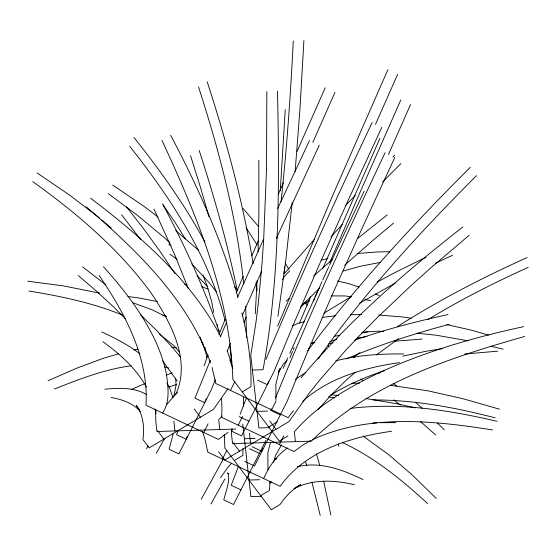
<?xml version="1.0" encoding="UTF-8"?>
<svg xmlns="http://www.w3.org/2000/svg" width="556" height="556" viewBox="0 0 556 556"><rect width="100%" height="100%" fill="white"/><g stroke="black" fill="none" stroke-linecap="round" stroke-linejoin="round"><path stroke-width="0.83" d="M231.525 428.954L231.449 433.812L232.547 443.605L311.402 441.144C368.739 384.064 448.65 358.036 524.711 336.456M246.607 337.561L245.662 306.224M258.109 251.798L258.901 212.183L258.832 160.204M257.08 280.676L255.294 313.834M303.903 40.63L299.948 109.303L295.139 171.526M285.263 109.615L280.252 190.847M293.269 40.956C290.621 94.617 286.82 148.237 281.072 201.654M270.174 481.357L269.347 490.455L260.695 495.639M284.012 273.587L284.658 266.741M292.261 202.363L285.45 263.12L277.917 316.385M162.547 413.032C170.219 401.793 168.148 387.462 166.529 374.737C164.312 363.158 160.399 351.99 155.562 341.259C142.558 313.654 123.807 289.224 103.402 266.72M276.638 238.6L276.86 236.905M308.504 349.8L308.768 348.181M173.854 396.386L176.162 384.822L175.557 378.129M173.236 433.604L169.128 449.29L178.886 453.904L211.266 389.77L215.311 379.755M270.515 442.34L267.839 452.82L267.971 469.876L263.607 478.521M273.601 462.293L275.435 455.649L281.538 444.786M217.194 326.719L217.855 324.433M232.45 429.03L231.803 431.261L241.561 435.869L273.941 371.735L294.416 322.132L319.86 263.405L349.363 197.651L381.875 127.213M187.219 436.224L186.288 439.247L176.53 434.639L178.073 430.636M262.842 448.324L261.904 451.354L252.153 446.739M204.518 349.926L205.289 347.479M204.121 365.778L208.097 354.728M205.011 401.967L206.2 398.819M268.576 381.576L267.38 384.724L257.63 380.116M240.129 414.206L246.614 397.401M238.607 466.06L231.192 485.27L240.95 489.878M271.189 408.709L270.577 410.252L280.328 414.859M275.491 397.929C309.261 315.002 346.861 233.687 385.072 152.733M265.976 359.343C298.913 279.362 335.185 200.799 372.124 122.598M218.904 334.601L225.117 319.498M277.646 326.122L333.433 193.717L387.866 69.771M289.94 357.849L292.56 351.475M293.214 349.884L294.193 347.493M210.363 360.302L194.954 398.145L204.712 402.759M227.23 350.905L230.455 343.233M236.203 292.908L243.187 276.332M299.51 323.008L310.665 296.779M313.487 301.067L314.481 298.697M315.148 297.119L318.47 289.224M251.931 255.697L258.366 240.574M329.923 262.23L359.28 194.113L400.82 99.906M220.378 336.658L226.487 322.487M322.744 268.611L379.859 138.43M243.959 322.501L246.308 317.045M278.229 194.53L283.324 182.792M242.089 316.016L261.73 271.21M283.226 368.336L287.73 357.988M312.82 142.419L334.948 92.407M375.488 124.384L397.623 74.379M388.442 154.519L410.571 104.514M297.05 151.399L325.197 87.799M237.523 297.258L263.433 239.497M289.787 353.324L322.014 281.579M175.661 394.614C191.785 359.676 170.025 321.159 150.676 292.345C118.511 248.574 76.631 213.087 32.721 181.59M276.464 238.239L319.207 145.241M278.188 373.048L280.224 368.593M322.723 280.022L328.777 266.81M277.673 208.486L309.449 140.626M329.493 265.268L364.11 191.257M394.823 157.341L362.31 227.779L332.808 293.54L307.364 352.268L286.889 401.87L254.509 466.004L244.751 461.397M176.474 393.704L177.204 392.265L166.911 404.386M203.718 432.485L208.083 423.839M230.441 390.402L234.806 381.757M238.163 425.138L242.527 416.493M222.435 459.061L226.799 450.416M278.667 371.012L279.758 368.85L275.845 384.161L275.971 400.362M271.613 409.862L275.978 401.217M265.935 440.394L233.548 504.528L223.797 499.92C225.708 491.414 229.989 482.559 228.273 473.733L227.453 472.996L228.954 473.705M279.334 444.591L283.706 435.946M146.534 448.727L148.153 445.731M201.196 499.357L223.234 459.193M222.157 460.834L222.963 459.332M156.285 453.335L164.437 438.663M210.953 503.965L224.93 478.931M278.917 371.547L283.317 364.117L287.049 360.559M267.971 469.876C272.843 461.334 279.425 453.786 287.348 447.955M282.504 279.494L284.846 275.915L289.697 270.848M318.025 359.12C364.368 292.699 419.412 232.867 476.527 175.64M220.558 477.646L227.703 467.589L231.63 463.134M227.995 388.623L213.421 409.431L149.203 447.879L142.934 439.56C144.539 427.925 143.476 415.165 136.227 405.477L139.361 409.633M293.498 410.675L288.147 417.674L215.784 383.48L212.038 367.495M307.739 350.739C356.876 285.353 412.42 225.062 470.258 167.328M270.035 483.122L271.126 481.781M229.83 360.545L231.491 358.599M301.018 377.83C348.591 321.166 404.74 272.377 462.905 226.931M284.63 273.17L314.675 239.052M330.862 236.953L342.378 224.374M318.053 409.716L330.438 395.747L345.749 380.617L355.235 372.284M222.164 416.013L218.716 419.745L219.815 429.538M345.735 205.352L355.173 195.497M392.828 157.049L394.635 155.228M382.632 182L400.904 163.54M301.178 305.995L319.915 287.918M300.393 307.392L303.444 304.438L309.636 300.184M286.152 301.248L289.322 298.287M302.714 401.286C329.208 377.461 364.993 367.613 399.507 362.63M344.699 265.142L373.583 239.838L393.551 223.144M313.619 275.991L332.516 259.464M269.785 482.935L271.036 481.871M469.174 235.244L429.913 268.645L411.364 285.277L376.801 318.095L360.927 334.149L346.075 349.877L319.665 380.116L308.212 394.503L289.044 421.531L224.819 459.979L218.557 451.667M357.543 238.531L387.289 214.831M353.699 357.216L359.968 352.567M376.259 355.041L398.596 338.715M228.016 432.422L218.369 439.414L146.013 405.22C148.827 357.661 125.079 313.445 99.037 275.366M295.354 379.296L305.793 372.596M323.821 313.257L351.635 296.369M397.255 326.713C438.635 300.282 482.351 277.701 527.102 257.574M303.764 303.52L305.925 302.228M242.256 391.89L250.916 386.705C251.653 361.817 247.774 337.026 241.936 312.903M268.701 426.98L277.354 421.795M234.25 460.549L242.909 455.364L242.902 448.602M287.973 435.89L279.314 441.075L232.846 379.394C230.121 295.278 196.921 215.749 161.991 140.439M294.138 488.495L300.629 484.61L294.763 488.529L289.356 493.158L284.422 498.503L279.967 504.549L271.307 509.734L224.832 448.053L224.374 434.549M359.767 303.117L395.413 283.046M427.974 319.624C460.132 299.913 493.853 282.893 528.2 267.366M330.889 395.073C347.563 384.71 365.688 376.794 384.349 370.755M311.026 440.456L303.639 444.522L293.992 451.514L221.635 417.327L221.976 407.965L221.538 398.284M312.5 439.643C368.649 413.657 433.305 420.628 492.567 429.92M377.225 282.017L395.587 272.238L425.993 257.261M294.075 488.731C312.493 478.82 334.608 479.974 354.353 484.762M292.519 325.879L297.126 323.668L304.556 321.66M435.362 263.266L452.577 255.26M303.805 303.604L309.15 301.143M48.101 380.721L76.638 368.246L102.895 358.432L118.352 353.852M131.647 389.36L145.123 383.466M322.452 352.386L324.822 351.364M346.145 359.002C379.463 344.727 414.095 333.725 449.088 324.356M54.363 389.04C79.244 379.192 104.577 369.309 131.251 365.772M166.578 374.994L172.145 372.916M329.715 341.704L336.818 339.223M310.721 343.81L314.703 342.42M354.811 340.147C385.245 329.506 416.5 321.382 447.99 314.564M168.69 386.976L176.773 384.391M343.205 271.022L359.405 266.463L380.29 262.376M335.713 360.879C357.911 355.055 381.006 353.679 403.878 353.984M321.153 260.132L327.887 258.603M523.613 326.664C474.97 337.117 426.883 351.093 381.479 371.644C349.509 386.747 317.65 404.671 294.339 431.852L295.431 441.645M328.874 343.705L332.988 342.837M402.85 356.153L425.868 351.302L442.597 348.612M361.393 333.058L368.051 331.682M133.906 349.967L138.027 349.154M297.37 466.727C319.915 461.153 342.934 469.785 363.012 479.585M334.01 336.359L339.834 335.261M356.938 338.124L366.974 336.512M391.5 431.289C350.245 437.127 305.439 450.812 280.134 486.333L207.777 452.139L205.039 439.296L202.509 431.435M394.218 341.28L422.15 339.063M464.684 354.019L497.773 351.163M322.049 317.434L335.845 315.738M331.473 295.917L344.866 295.931L351.531 296.834M350.183 408.445C399.347 402.28 449.053 410.106 496.932 421.274M357.216 253.508L377.906 251.924L389.784 251.729M104.862 389.179C118.796 387.97 134.156 387.164 146.624 394.579M362.498 332.217L377.795 331.181L383.772 331.348M372.541 423.06L376.711 422.852M252.417 370.06L263.051 369.733C279.911 278.007 279.536 184.126 277.472 91.212M257.046 411.391L267.679 411.065M269.535 427.654L258.901 427.988L250.77 355.353L256.052 321.757L258.331 303.041L262.14 262.126L263.648 240.088L266.519 168.739L266.838 91.545M235.779 429.044L156.931 431.498L155.833 421.705L155.583 409.605M244.411 438.719L255.037 438.392M274.435 459.027L276.888 458.95M249.039 480.05L259.666 479.724M261.529 496.313L250.895 496.647L242.763 424.013M350.433 314.71L361.532 314.585M351.816 383.265L359.496 383.181M380.047 422.678L395.865 422.643M373.201 399.931C414.491 399.84 455.315 407.541 495.16 417.834M312.361 342.76L314.084 342.823M184.571 284.29L187.129 284.415M378.643 315.03L402.704 316.955L411.231 318.296M390.402 385.273L427.953 390.84L463.065 398.735L499.524 409.188M328.533 396.831L334.865 397.887M330.924 394.809L338.687 395.462M417.028 333.155L436.55 335.261L468.242 340.87M27.8 281.218L63.301 285.867L99.427 293.116M127.936 296.529L138.924 297.967L157.438 301.56M365.862 398.499L396.963 403.753L415.436 407.861M171.707 347.229L176.572 347.889M28.898 291.01C60.66 296.23 92.511 302.777 122.383 315.05M111.124 397.491C121.868 399.361 133.037 403.135 140.466 411.516M446.829 324.621L471.071 330.076L488.474 335.06M337.422 281.03L349.439 283.81L359.106 287.132M364.812 299.399L370.602 300.775M490.691 346.186L503.166 349.175M162.776 315.287L166.14 316.114M164.632 366.904L168.76 368.037M352.712 356.347L354.325 356.903M132.349 302.589L151.941 309.713L166.48 316.83M201.689 286.75L208.027 289.071M375.432 293.895L379.262 295.597M239.198 416.611L248.956 421.219M249.616 448.775L259.374 453.383M101.748 331.946C115.099 338.097 128.29 344.908 139.987 353.88M168.857 244.431L171.116 245.557M360.406 379.032L363.395 380.582M342.67 442.659C374.508 457.484 401.925 479.96 427.606 503.59M353.004 356.459L354.464 357.341M363.242 436.196L388.644 454.634L412.121 474.873L436.265 498.405M112.708 185.051L145.116 207.138L158.029 216.993M37.085 172.944L69.493 195.038L99.406 217.862M169.955 254.224L176.905 259.145M102.839 341.738C120.061 353.957 136.248 368.621 146.527 387.31M378.254 372.339L379.616 373.347M393.245 383.445L396.65 385.975M108.344 193.696L137.673 215.513L164.458 237.773L170.115 243.083M90.607 198.2C141.106 236.585 190.986 279.856 220.857 336.839M82.601 266.859L105.904 284.874M393.69 399.833L400.535 405.157M159.579 334.219L174.111 345.825L179.63 352.323M86.243 206.846C136.567 250.158 187.483 298.919 210.515 362.776M78.236 275.505L96.292 291.017L113.215 306.585L125.308 318.56M415.561 402.28L422.602 408.632M175.682 230.531L198.714 250.374M102.04 220.127L111.249 228.064M420.447 421.469L435.612 434.931M437.461 423.109L444.272 429.746M201.842 342.225L203.058 343.42M140.8 314.995L157.362 331.202L172.339 347.326L180.658 357.299M197.158 275.651L207.444 286.59M191.799 263.926L209.049 282.524L216.367 291.83M234.583 286.785L237.919 290.628M243.083 208.521L258.693 226.674M133.975 137.478C160.267 170.463 184.856 204.997 204.997 242.117M126.497 206.811L143.865 229.107L160.364 251.854L174.959 273.621M129.611 146.124C170.9 198.27 208.681 255.684 225.138 320.895M121.604 214.783L140.71 239.594M162.665 360.962L177.149 381.034M269.771 421.003L276.04 429.322M233.228 442.882L239.497 451.194M194.148 408.903L200.417 417.215M157.605 430.775L163.874 439.094M246.113 227.835L257.331 245.182M163.096 205.06L174.938 222.136L185.322 238.913M285.138 262.932L288.988 269.389M218.126 329.374L218.96 330.806M166.974 383.07L169.67 388.088L172.979 397.797M170.65 135.254C198.082 187.066 222.136 240.97 238.051 297.502M162.644 203.913C184.446 245.154 204.184 287.619 219.266 331.807M153.984 209.098L174.89 255.121L188.296 288.578M227.126 350.94L228.78 354.936L232.783 368.691M305.863 302.374L307.093 305.459M203.065 275.248L207.457 286.924L211.753 301.998L213.726 312.486M200.16 337.089L205.72 351.99L206.679 357.744M305.452 461.584L306.905 465.622M207.186 81.781C226.507 141.287 243 201.87 253.154 263.655M199.18 150.44C214.046 196.289 227.307 242.708 237.141 289.912M198.534 86.965C219.314 151.114 236.453 216.798 243.792 283.963M190.527 155.624L200.292 186.656L208.993 216.868M316.44 453.772L319.742 465.316M224.068 434.924L224.777 437.35M311.888 482.094L320.221 515.37M323.703 481.26L330.848 515.044M338.333 443.848L338.854 446.385M155.041 409.035L156 413.796M256.038 282.365L257.15 290.837M229.552 344.366L230.962 355.347L231.289 364.715M328.325 344.157L328.603 346.603M249.47 433.249L250.561 443.042M173.847 421.149L174.945 430.942M155.673 409.675L155.951 412.121M243.458 397.192L243.577 406.262"/></g></svg>
